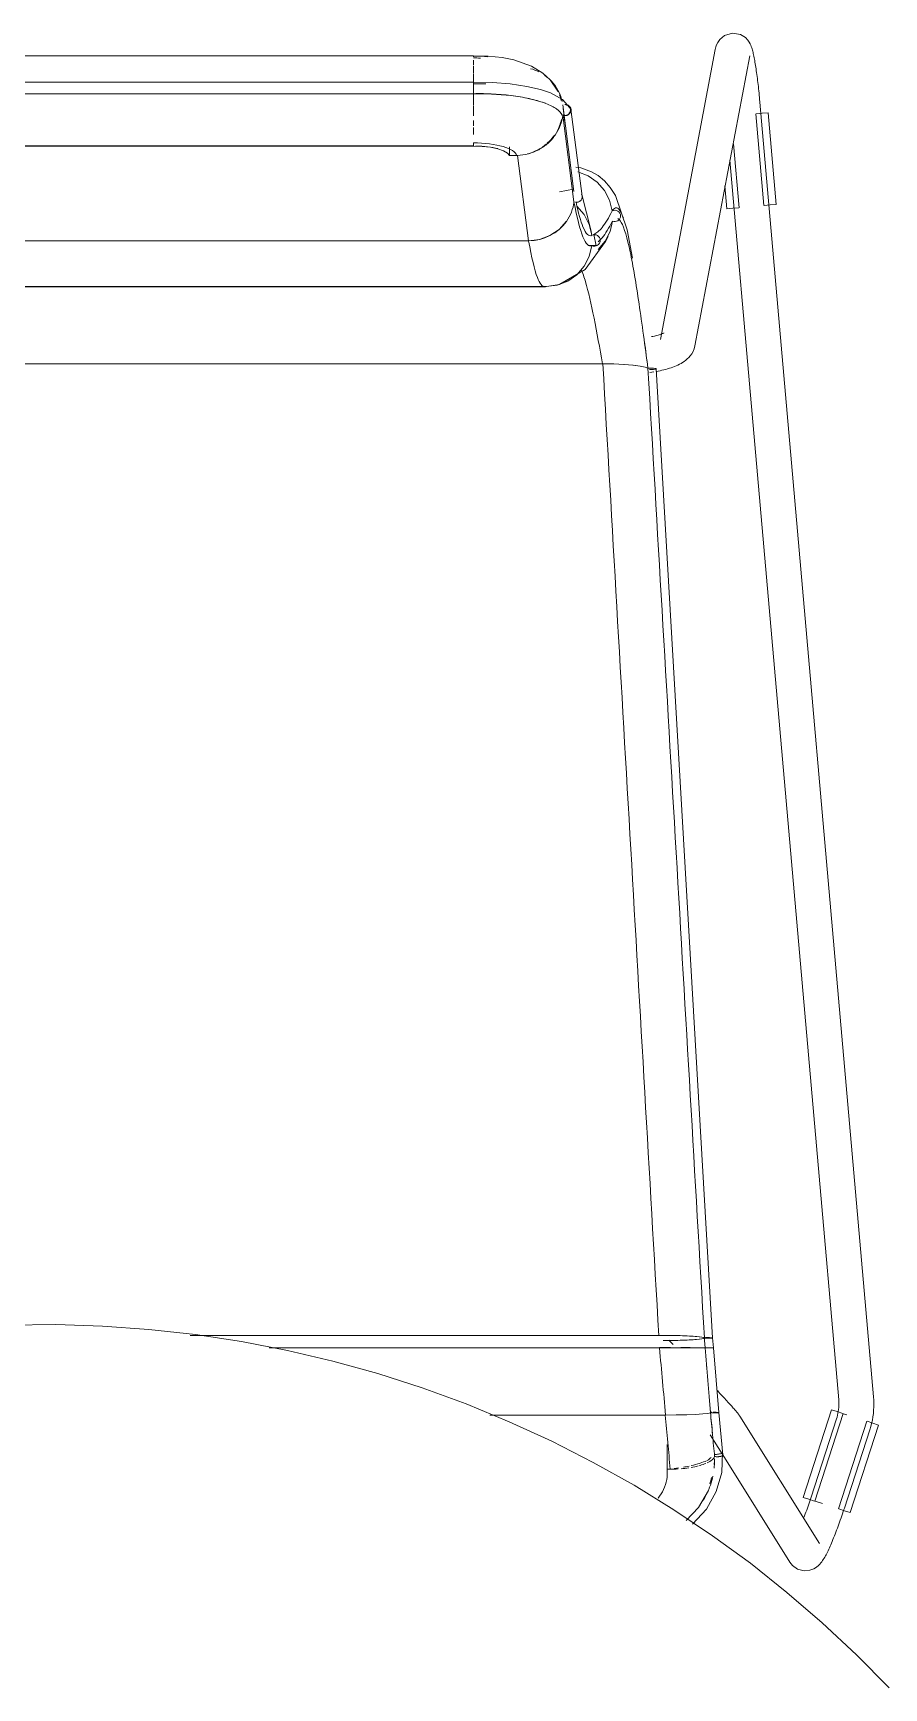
# Model space of a CAD drawing. Header units: millimetres. Extents: x 155927 to 295199, y -4084 to 97293.
# Drawn here: x 162799 to 163091, y 31483 to 32050 of the extents above; entities that cross this region are included whole.
import ezdxf

# ---------------------------------------------------------------- set-up
doc = ezdxf.new("R2010")
doc.units = ezdxf.units.MM
doc.header["$MEASUREMENT"] = 0
doc.layers.add('I-FURN', color=8, linetype='CONTINUOUS', lineweight=9)

msp = doc.modelspace()

# ---------------------------------------------------------------- linework, layer by layer
at = {"layer": 'I-FURN'}
for p, q in [((163034.32, 32047.81), (163033.58, 32046.73)), ((163035.9, 32049.14), (163034.32, 32047.81)), ((163035.9, 32049.14), (163038.65, 32049.97)), ((163038.65, 32049.97), (163041.41, 32049.49)), ((163041.41, 32049.49), (163043.06, 32048.45)), ((163043.06, 32048.45), (163043.92, 32047.54)), ((162949.86, 32042.19), (162655, 32042.19)), ((162949.86, 32042.02), (162949.86, 32042.19)), ((162949.86, 32042.19), (162954.89, 32042.08)), ((162949.86, 32042.17), (162949.86, 32041.89)), ((162954.89, 32042.08), (162959.71, 32041.57)), ((163032.76, 32044.38), (163013.95, 31945.09)), ((163025.74, 31942.85), (163044.55, 32042.14)), ((163032.85, 32044.8), (163032.76, 32044.38)), ((163032.99, 32045.31), (163032.85, 32044.8)), ((163033.2, 32045.93), (163032.99, 32045.31)), ((163033.58, 32046.73), (163033.2, 32045.93)), ((163043.92, 32047.54), (163044.4, 32046.84)), ((163044.4, 32046.84), (163044.7, 32046.28)), ((163044.7, 32046.28), (163044.92, 32045.8)), ((163044.92, 32045.8), (163045.09, 32045.37)), ((163045.09, 32045.37), (163045.23, 32044.97)), ((163045.23, 32044.97), (163045.35, 32044.57)), ((163045.35, 32044.57), (163045.47, 32044.18)), ((163045.47, 32044.18), (163045.58, 32043.77)), ((163045.58, 32043.77), (163045.68, 32043.36)), ((163045.68, 32043.36), (163045.78, 32042.93)), ((163045.78, 32042.93), (163045.88, 32042.49)), ((163045.88, 32042.49), (163045.98, 32042.03)), ((162949.86, 32040.7), (162949.86, 32038.95)), ((162949.86, 32038.67), (162949.86, 32036.09)), ((162959.71, 32041.57), (162963.74, 32040.78)), ((162963.74, 32040.78), (162969.79, 32038.66)), ((162969.79, 32038.66), (162973.67, 32036.27)), ((163045.98, 32042.03), (163046.07, 32041.55)), ((163046.07, 32041.55), (163046.17, 32041.06)), ((163046.17, 32041.06), (163046.26, 32040.54)), ((163046.26, 32040.54), (163046.35, 32040.01)), ((163046.35, 32040.01), (163046.45, 32039.46)), ((163046.45, 32039.46), (163046.54, 32038.89)), ((163046.54, 32038.89), (163046.63, 32038.3)), ((163046.63, 32038.3), (163046.72, 32037.7)), ((163046.72, 32037.7), (163046.81, 32037.08)), ((163046.81, 32037.08), (163046.9, 32036.45)), ((163046.9, 32036.45), (163046.99, 32035.8)), ((162949.86, 32033.15), (162655, 32033.15)), ((162949.86, 32032.91), (162949.86, 32035.94)), ((162949.86, 32035.92), (162949.86, 32032.91)), ((162949.86, 32033.15), (162949.86, 32029.2)), ((162949.86, 32033.15), (162956.4, 32033.06)), ((162949.86, 32033.09), (162949.86, 32033.15)), ((162949.86, 32032.89), (162949.86, 32033.09)), ((162949.86, 32032.58), (162949.86, 32032.89)), ((162949.86, 32032.19), (162949.86, 32032.58)), ((162949.86, 32031.74), (162949.86, 32032.19)), ((162949.86, 32031.25), (162949.86, 32031.74)), ((162949.86, 32030.75), (162949.86, 32031.25)), ((162949.86, 32030.28), (162949.86, 32030.75)), ((162956.4, 32033.06), (162962.52, 32032.57)), ((162962.52, 32032.57), (162968.14, 32031.73)), ((162968.14, 32031.73), (162972.83, 32030.63)), ((162973.67, 32036.27), (162976.15, 32033.97)), ((162976.15, 32033.97), (162978.83, 32030.07)), ((163046.99, 32035.8), (163047.08, 32035.14)), ((163047.08, 32035.14), (163047.17, 32034.46)), ((163047.17, 32034.46), (163047.25, 32033.77)), ((163047.25, 32033.77), (163047.34, 32033.07)), ((163047.34, 32033.07), (163047.42, 32032.36)), ((163047.42, 32032.36), (163047.5, 32031.65)), ((163047.5, 32031.65), (163047.58, 32030.92)), ((163047.58, 32030.92), (163047.66, 32030.19)), ((162655, 32029.19), (162949.86, 32029.19)), ((162949.86, 32029.86), (162949.86, 32030.28)), ((162949.86, 32029.53), (162949.86, 32029.86)), ((162949.86, 32029.3), (162949.86, 32029.53)), ((162949.86, 32029.2), (162949.86, 32029.3)), ((162949.86, 32025.41), (162949.86, 32029.22)), ((162949.86, 32029.22), (162949.86, 32025.41)), ((162956.08, 32029.11), (162949.86, 32029.19)), ((162949.86, 32025.21), (162949.86, 32021.66)), ((162962.64, 32028.58), (162956.08, 32029.11)), ((162966.66, 32027.99), (162962.64, 32028.58)), ((162971.09, 32027.02), (162966.66, 32027.99)), ((162974.53, 32025.93), (162971.09, 32027.02)), ((162972.83, 32030.63), (162976.29, 32029.47)), ((162976.29, 32029.47), (162980.4, 32027.28)), ((162978.83, 32030.07), (162978.93, 32029.88)), ((162980.4, 32027.28), (162982.95, 32024.38)), ((162984.31, 31995.75), (162980.47, 32025.44)), ((163047.66, 32030.19), (163047.73, 32029.45)), ((163047.73, 32029.45), (163047.81, 32028.7)), ((163047.81, 32028.7), (163047.88, 32027.96)), ((163047.88, 32027.96), (163047.95, 32027.21)), ((163047.95, 32027.21), (163048.02, 32026.45)), ((163048.02, 32026.45), (163048.03, 32026.3)), ((163086.98, 31582.97), (163048.03, 32026.3)), ((162949.86, 32020.03), (162949.86, 32018.19)), ((162980.49, 32021.9), (162984.33, 31992.2)), ((162980.62, 32024.25), (162981.24, 32019.48)), ((162987.16, 31994.11), (162983.31, 32023.88)), ((163046.62, 32022.32), (163049.37, 31990.91)), ((163046.74, 32022.33), (163048.8, 32022.51)), ((163048.8, 32022.51), (163050.85, 32022.69)), ((163050.85, 32022.69), (163053.61, 31991.28)), ((162949.86, 32017.67), (162949.86, 32015.2)), ((162949.86, 32011.35), (162655, 32011.35)), ((162655, 32011.29), (162949.86, 32011.29)), ((162949.86, 32011.94), (162949.86, 32011.35)), ((162949.86, 32011.29), (162952.89, 32011.18)), ((162952.89, 32011.18), (162955.74, 32010.86)), ((162955.74, 32010.86), (162958.24, 32010.35)), ((162958.24, 32010.35), (162960.22, 32009.68)), ((162960.22, 32009.68), (162961.57, 32008.89)), ((162961.57, 32008.89), (162962.21, 32008.03)), ((162962.21, 32008.03), (162962.21, 32011.04)), ((162962.21, 32008.05), (162962.21, 32011.04)), ((162962.21, 32008.03), (162964.93, 32008.1)), ((162964.93, 32008.1), (162968.79, 31978.82)), ((163040.93, 31990.16), (163039.01, 32012.04)), ((162986.7, 32003.78), (162984.93, 32004.01)), ((162989.22, 32001.04), (162985.71, 32002.45)), ((162990.3, 32002.49), (162986.7, 32003.78)), ((162992.57, 32001.15), (162990.3, 32002.49)), ((163037.73, 32006.42), (163075.03, 31581.92)), ((162992.31, 31998.87), (162989.22, 32001.04)), ((162994.79, 31996.04), (162992.31, 31998.87)), ((162994.74, 31999.37), (162992.57, 32001.15)), ((162996.73, 31997.12), (162994.74, 31999.37)), ((162998.55, 31994.3), (162996.73, 31997.12)), ((163036, 31997.69), (163036.7, 31989.79)), ((162984.19, 31996.53), (162979.37, 31995.58)), ((162984.8, 31992.05), (162985.3, 31992.01)), ((162985.3, 31992.01), (162985.79, 31992.09)), ((162985.79, 31992.09), (162986.24, 31992.28)), ((162986.24, 31992.28), (162986.63, 31992.58)), ((162986.63, 31992.58), (162986.92, 31992.96)), ((162987.11, 31994.34), (162986.92, 31994.78)), ((162986.92, 31992.96), (162987.11, 31993.41)), ((162987.18, 31993.87), (162987.11, 31994.34)), ((162987.11, 31993.41), (162987.18, 31993.87)), ((162987.15, 31994.19), (162990.12, 31982.57)), ((162996.53, 31992.72), (162994.79, 31996.04)), ((162997.43, 31989.09), (162996.53, 31992.72)), ((163002.54, 31982.58), (162998.55, 31994.3)), ((163051.56, 31991.1), (163049.5, 31990.92)), ((163053.61, 31991.28), (163051.56, 31991.1)), ((162979.22, 31982.7), (162981.7, 31985.44)), ((162987.83, 31987.83), (162985.32, 31990.71)), ((162989.58, 31984.44), (162987.83, 31987.83)), ((162997.48, 31985.61), (162996.69, 31981.99)), ((162996.7, 31981.99), (162997.48, 31985.61)), ((162997.43, 31989.09), (162997.9, 31989.26)), ((162997.9, 31989.26), (162997.43, 31989.09)), ((162997.96, 31985.46), (162997.48, 31985.61)), ((162997.48, 31985.61), (162997.96, 31985.45)), ((162997.9, 31989.26), (162998.4, 31989.3)), ((162998.4, 31989.3), (162997.9, 31989.26)), ((162998.46, 31985.43), (162997.96, 31985.46)), ((162997.96, 31985.45), (162998.46, 31985.43)), ((162998.4, 31989.3), (162998.89, 31989.22)), ((162998.9, 31989.23), (162998.4, 31989.3)), ((162998.95, 31985.52), (162998.46, 31985.43)), ((162998.46, 31985.43), (162998.95, 31985.52)), ((162998.89, 31989.22), (162999.35, 31989.03)), ((162999.35, 31989.03), (162998.9, 31989.23)), ((162999.4, 31985.73), (162998.95, 31985.52)), ((162998.95, 31985.52), (162999.4, 31985.72)), ((162999.35, 31989.03), (162999.74, 31988.72)), ((162999.74, 31988.72), (162999.35, 31989.03)), ((162999.78, 31986.04), (162999.4, 31985.73)), ((162999.4, 31985.72), (162999.78, 31986.04)), ((162999.74, 31988.72), (163000.04, 31988.33)), ((163000.04, 31988.33), (162999.74, 31988.72)), ((163000.06, 31986.45), (162999.78, 31986.04)), ((162999.78, 31986.04), (163000.07, 31986.44)), ((163000.04, 31988.33), (163000.23, 31987.87)), ((163000.24, 31987.88), (163000.04, 31988.33)), ((163000.25, 31986.9), (163000.06, 31986.45)), ((163000.07, 31986.44), (163000.25, 31986.9)), ((163000.23, 31987.87), (163000.31, 31987.39)), ((163000.31, 31987.39), (163000.24, 31987.88)), ((163000.31, 31987.39), (163000.25, 31986.9)), ((163000.25, 31986.9), (163000.31, 31987.39)), ((163038.74, 31989.97), (163036.7, 31989.79)), ((163040.8, 31990.15), (163038.74, 31989.97)), ((162972.56, 31979.3), (162976.1, 31980.62)), ((162976.1, 31980.62), (162979.22, 31982.7)), ((162990.47, 31980.72), (162989.58, 31984.44)), ((162990.12, 31982.57), (162990.44, 31980.71)), ((162990.95, 31980.89), (162990.47, 31980.72)), ((162990.47, 31980.72), (162990.94, 31980.88)), ((162990.94, 31980.88), (162991.44, 31980.92)), ((162991.44, 31980.92), (162990.95, 31980.89)), ((162991.99, 31977.12), (162991.15, 31981.01)), ((162991.44, 31980.92), (162991.93, 31980.84)), ((162991.93, 31980.84), (162991.44, 31980.92)), ((162991.93, 31980.84), (162992.38, 31980.64)), ((162992.39, 31980.64), (162991.93, 31980.84)), ((162992.38, 31980.64), (162992.76, 31980.32)), ((162992.77, 31980.33), (162992.39, 31980.64)), ((162992.76, 31980.32), (162993.06, 31979.92)), ((162993.06, 31979.92), (162992.77, 31980.33)), ((162993.06, 31979.92), (162993.25, 31979.46)), ((162993.25, 31979.46), (162993.06, 31979.92)), ((162996.69, 31981.99), (162995.05, 31978.67)), ((162995.06, 31978.67), (162996.7, 31981.99)), ((162995.11, 31978.59), (162996, 31980.34)), ((163004.44, 31972.92), (163002.54, 31982.58)), ((162968.79, 31978.82), (162636.07, 31978.82)), ((162636.07, 31978.82), (162968.79, 31978.82)), ((162968.79, 31978.82), (162972.56, 31979.3)), ((162988.13, 31969.05), (162995.11, 31978.59)), ((162989.41, 31977.2), (162992.29, 31977.25)), ((162989.58, 31973.5), (162990.47, 31977.22)), ((162990.94, 31977.06), (162990.47, 31977.22)), ((162990.47, 31977.22), (162990.95, 31977.05)), ((162991.44, 31977.02), (162990.94, 31977.06)), ((162990.95, 31977.05), (162991.44, 31977.02)), ((162991.93, 31977.1), (162991.44, 31977.02)), ((162991.44, 31977.02), (162991.93, 31977.1)), ((162992.38, 31977.3), (162991.93, 31977.1)), ((162991.93, 31977.1), (162992.39, 31977.3)), ((162992.76, 31977.62), (162992.38, 31977.3)), ((162992.39, 31977.3), (162992.77, 31977.62)), ((162995.05, 31978.67), (162992.66, 31975.83)), ((162992.66, 31975.83), (162995.06, 31978.67)), ((162993.06, 31978.02), (162992.76, 31977.62)), ((162992.77, 31977.62), (162993.06, 31978.02)), ((162993.25, 31978.48), (162993.06, 31978.02)), ((162993.06, 31978.02), (162993.25, 31978.48)), ((162993.25, 31979.46), (162993.31, 31978.97)), ((162993.32, 31978.97), (162993.25, 31979.46)), ((162993.31, 31978.97), (162993.25, 31978.48)), ((162993.25, 31978.48), (162993.32, 31978.97)), ((162979.47, 31963.94), (162988.13, 31969.05)), ((162987.82, 31970.11), (162985.32, 31967.24)), ((162985.32, 31967.23), (162987.83, 31970.11)), ((162989.58, 31973.5), (162987.82, 31970.11)), ((162987.83, 31970.11), (162989.58, 31973.5)), ((162974.82, 31963.23), (162630.04, 31963.23)), ((162630.04, 31963.23), (162974.82, 31963.23)), ((162630.58, 31963.07), (162935.38, 31963.07)), ((162935.38, 31963.07), (162974.29, 31963.07)), ((162974.28, 31963.07), (162979.32, 31963.87)), ((162978.61, 31963.7), (162974.82, 31963.23)), ((162974.82, 31963.23), (162978.61, 31963.7)), ((162982.18, 31965.07), (162978.61, 31963.7)), ((162978.61, 31963.7), (162982.18, 31965.06)), ((162979.32, 31963.87), (162982.5, 31965.24)), ((162985.32, 31967.24), (162982.18, 31965.07)), ((162982.18, 31965.06), (162985.32, 31967.23)), ((163011.4, 31946.11), (163010.91, 31946.02)), ((163011.87, 31946.21), (163011.4, 31946.11)), ((163012.32, 31946.32), (163011.87, 31946.21)), ((163012.74, 31946.42), (163012.32, 31946.32)), ((163013.13, 31946.53), (163012.74, 31946.42)), ((163013.5, 31946.64), (163013.13, 31946.53)), ((163013.83, 31946.75), (163013.5, 31946.64)), ((163014.14, 31946.85), (163013.83, 31946.75)), ((163014.41, 31946.95), (163014.14, 31946.85)), ((163014.64, 31947.05), (163014.41, 31946.95)), ((163014.83, 31947.14), (163014.64, 31947.05)), ((163014.98, 31947.21), (163014.83, 31947.14)), ((163015.07, 31947.26), (163014.98, 31947.21)), ((163015.14, 31947.3), (163015.07, 31947.26)), ((163015.17, 31947.32), (163015.14, 31947.3)), ((163024.68, 31940.18), (163024.2, 31939.49)), ((163025.12, 31940.97), (163024.68, 31940.18)), ((163025.48, 31941.87), (163025.12, 31940.97)), ((163025.74, 31942.85), (163025.48, 31941.87)), ((162994.13, 31936.72), (162610.73, 31936.72)), ((162610.73, 31936.72), (162994.13, 31936.72)), ((162997.9, 31936.67), (162994.13, 31936.72)), ((162994.21, 31936.72), (162997.9, 31936.67)), ((163001.43, 31936.51), (162997.9, 31936.67)), ((162997.96, 31936.66), (163001.44, 31936.51)), ((163004.54, 31936.27), (163001.43, 31936.51)), ((163001.48, 31936.51), (163004.54, 31936.27)), ((163007.03, 31935.96), (163004.54, 31936.27)), ((163004.57, 31936.27), (163007.03, 31935.96)), ((163008.78, 31935.6), (163007.03, 31935.96)), ((163007.04, 31935.96), (163008.78, 31935.6)), ((163008.78, 31935.6), (163009.68, 31935.2)), ((163009.68, 31935.2), (163008.78, 31935.6)), ((163010.15, 31935.21), (163009.68, 31935.2)), ((163009.68, 31935.2), (163010.15, 31935.21)), ((163010.65, 31935.22), (163010.15, 31935.21)), ((163010.15, 31935.21), (163010.65, 31935.22)), ((163010.19, 31934.8), (163010.69, 31934.79)), ((163010.69, 31934.79), (163010.19, 31934.8)), ((163011.14, 31935.21), (163010.65, 31935.22)), ((163010.65, 31935.22), (163011.14, 31935.21)), ((163010.69, 31934.79), (163011.18, 31934.8)), ((163011.18, 31934.8), (163010.69, 31934.79)), ((163011.6, 31935.19), (163011.14, 31935.21)), ((163011.14, 31935.21), (163011.6, 31935.19)), ((163011.18, 31934.8), (163011.63, 31934.82)), ((163011.63, 31934.82), (163011.18, 31934.8)), ((163011.98, 31935.15), (163011.6, 31935.19)), ((163011.6, 31935.19), (163011.99, 31935.15)), ((163011.63, 31934.82), (163012.01, 31934.86)), ((163012.01, 31934.86), (163011.63, 31934.82)), ((163012.28, 31935.11), (163011.98, 31935.15)), ((163011.99, 31935.15), (163012.28, 31935.11)), ((163012.01, 31934.86), (163012.3, 31934.9)), ((163012.3, 31934.9), (163012.01, 31934.86)), ((163012.47, 31935.06), (163012.28, 31935.11)), ((163012.28, 31935.11), (163012.48, 31935.06)), ((163012.3, 31934.9), (163012.48, 31934.95)), ((163012.49, 31934.95), (163012.3, 31934.9)), ((163012.54, 31935.01), (163012.47, 31935.06)), ((163012.48, 31935.06), (163012.55, 31935.01)), ((163012.48, 31934.95), (163012.54, 31935.01)), ((163012.55, 31935.01), (163012.49, 31934.95)), ((163031.84, 31603.1), (163012.55, 31935.01)), ((163014.49, 31934.5), (163013.82, 31934.36)), ((163015.14, 31934.65), (163014.49, 31934.5)), ((163015.78, 31934.82), (163015.14, 31934.65)), ((163016.41, 31934.99), (163015.78, 31934.82)), ((163017.03, 31935.17), (163016.41, 31934.99)), ((163017.64, 31935.37), (163017.03, 31935.17)), ((163018.23, 31935.57), (163017.64, 31935.37)), ((163018.81, 31935.79), (163018.23, 31935.57)), ((163019.38, 31936.03), (163018.81, 31935.79)), ((163019.94, 31936.28), (163019.38, 31936.03)), ((163020.49, 31936.55), (163019.94, 31936.28)), ((163021.03, 31936.84), (163020.49, 31936.55)), ((163021.57, 31937.16), (163021.03, 31936.84)), ((163022.1, 31937.52), (163021.57, 31937.16)), ((163022.64, 31937.92), (163022.1, 31937.52)), ((163023.16, 31938.38), (163022.64, 31937.92)), ((163023.69, 31938.9), (163023.16, 31938.38)), ((163024.2, 31939.49), (163023.69, 31938.9)), ((163011.02, 31933.87), (163010.3, 31933.78)), ((163011.74, 31933.98), (163011.02, 31933.87)), ((163013.14, 31934.22), (163012.44, 31934.1)), ((163013.82, 31934.36), (163013.14, 31934.22)), ((162806.75, 31607.66), (162790.75, 31607.52)), ((162822.74, 31607.17), (162806.75, 31607.66)), ((162838.7, 31606.04), (162822.74, 31607.17)), ((162854.6, 31604.27), (162838.7, 31606.04)), ((163013.38, 31603.99), (162852.81, 31603.99)), ((162852.81, 31603.99), (163013.38, 31603.99)), ((162870.42, 31601.87), (162854.6, 31604.27)), ((162886.13, 31598.83), (162870.42, 31601.87)), ((163017.17, 31603.96), (163013.38, 31603.99)), ((163014.92, 31602.21), (163017.17, 31602.23)), ((163018.34, 31600.82), (163016.87, 31602.35)), ((163020.73, 31603.89), (163017.17, 31603.96)), ((163017.17, 31602.23), (163020.73, 31602.31)), ((163023.86, 31603.76), (163020.73, 31603.89)), ((163020.73, 31602.31), (163023.84, 31602.43)), ((163023.84, 31602.43), (163026.34, 31602.6)), ((163026.36, 31603.6), (163023.86, 31603.76)), ((163026.34, 31602.6), (163028.09, 31602.79)), ((163028.11, 31603.41), (163026.36, 31603.6)), ((163028.09, 31602.79), (163028.99, 31603)), ((163029, 31603.2), (163028.11, 31603.41)), ((163028.99, 31603), (163029.46, 31602.99)), ((163029.47, 31603.21), (163029, 31603.2)), ((163029.46, 31602.99), (163029.96, 31602.99)), ((163029.97, 31603.21), (163029.47, 31603.21)), ((163029.96, 31602.99), (163030.45, 31602.99)), ((163030.46, 31603.2), (163029.97, 31603.21)), ((163030.45, 31602.99), (163030.9, 31603)), ((163030.91, 31603.19), (163030.46, 31603.2)), ((163030.9, 31603), (163031.28, 31603.02)), ((163031.29, 31603.17), (163030.91, 31603.19)), ((163031.28, 31603.02), (163031.58, 31603.04)), ((163031.58, 31603.15), (163031.29, 31603.17)), ((163031.77, 31603.13), (163031.58, 31603.15)), ((163031.58, 31603.04), (163031.77, 31603.07)), ((163031.84, 31603.1), (163031.77, 31603.13)), ((163031.77, 31603.07), (163031.84, 31603.1)), ((163031.84, 31603.1), (163032.11, 31599.74)), ((163013.65, 31599.67), (162879.91, 31599.67)), ((162879.91, 31599.67), (163013.65, 31599.67)), ((162901.7, 31595.17), (162886.13, 31598.83)), ((162917.12, 31590.89), (162901.7, 31595.17)), ((163017.43, 31599.68), (163013.65, 31599.67)), ((163013.65, 31599.67), (163017.43, 31599.68)), ((163013.66, 31599.8), (163017.44, 31599.8)), ((163017.44, 31599.8), (163013.66, 31599.8)), ((163021, 31599.68), (163017.43, 31599.68)), ((163017.43, 31599.68), (163021, 31599.68)), ((163020.99, 31599.79), (163024.12, 31599.79)), ((163024.12, 31599.79), (163021, 31599.79)), ((163024.13, 31599.69), (163021, 31599.68)), ((163021, 31599.68), (163024.14, 31599.69)), ((163024.12, 31599.79), (163026.61, 31599.77)), ((163026.62, 31599.77), (163024.12, 31599.79)), ((163026.63, 31599.7), (163024.14, 31599.69)), ((163024.14, 31599.69), (163026.64, 31599.7)), ((163026.61, 31599.77), (163028.37, 31599.76)), ((163028.37, 31599.76), (163026.62, 31599.77)), ((163028.38, 31599.72), (163026.64, 31599.7)), ((163026.64, 31599.7), (163028.39, 31599.72)), ((163029.27, 31599.73), (163028.38, 31599.72)), ((163028.39, 31599.72), (163029.27, 31599.73)), ((163029.26, 31599.75), (163029.73, 31599.75)), ((163029.74, 31599.75), (163029.27, 31599.75)), ((163029.74, 31599.73), (163029.27, 31599.73)), ((163029.27, 31599.73), (163029.74, 31599.73)), ((163029.73, 31599.75), (163030.23, 31599.75)), ((163030.23, 31599.75), (163029.74, 31599.75)), ((163030.24, 31599.73), (163029.74, 31599.73)), ((163029.74, 31599.73), (163030.24, 31599.73)), ((163030.23, 31599.75), (163030.72, 31599.75)), ((163030.72, 31599.75), (163030.23, 31599.75)), ((163030.73, 31599.73), (163030.24, 31599.73)), ((163030.24, 31599.73), (163030.73, 31599.73)), ((163030.72, 31599.75), (163031.17, 31599.75)), ((163031.18, 31599.75), (163030.72, 31599.75)), ((163031.18, 31599.73), (163030.73, 31599.73)), ((163030.73, 31599.73), (163031.18, 31599.73)), ((163031.17, 31599.75), (163031.56, 31599.74)), ((163031.56, 31599.74), (163031.18, 31599.75)), ((163031.56, 31599.73), (163031.18, 31599.73)), ((163031.18, 31599.73), (163031.56, 31599.73)), ((163031.85, 31599.73), (163031.56, 31599.73)), ((163031.56, 31599.73), (163031.86, 31599.73)), ((163032.04, 31599.74), (163032.11, 31599.74)), ((163032.11, 31599.74), (163032.04, 31599.74)), ((163032.11, 31599.74), (163032.04, 31599.74)), ((163032.05, 31599.74), (163032.11, 31599.74)), ((163033.94, 31577.54), (163032.11, 31599.74)), ((162932.35, 31586), (162917.12, 31590.89)), ((162947.37, 31580.5), (162932.35, 31586)), ((163033.91, 31584.58), (163033.47, 31585.05)), ((163034.34, 31584.12), (163033.91, 31584.58)), ((163034.76, 31583.66), (163034.34, 31584.12)), ((163035.18, 31583.22), (163034.76, 31583.66)), ((163035.58, 31582.78), (163035.18, 31583.22)), ((162962.17, 31574.41), (162947.37, 31580.5)), ((163031.08, 31577.45), (163030.2, 31577.25)), ((163030.2, 31577.25), (163031.09, 31577.45)), ((163031.55, 31577.44), (163031.08, 31577.45)), ((163031.09, 31577.45), (163031.56, 31577.44)), ((163031.57, 31577.64), (163031.1, 31577.63)), ((163031.1, 31577.63), (163031.57, 31577.64)), ((163032.05, 31577.43), (163031.55, 31577.44)), ((163031.56, 31577.44), (163032.06, 31577.43)), ((163032.54, 31577.44), (163032.05, 31577.43)), ((163032.06, 31577.43), (163032.55, 31577.44)), ((163032.56, 31577.64), (163032.07, 31577.64)), ((163032.07, 31577.64), (163032.56, 31577.64)), ((163033, 31577.45), (163032.54, 31577.44)), ((163032.55, 31577.44), (163033, 31577.45)), ((163033.01, 31577.63), (163032.56, 31577.64)), ((163032.56, 31577.64), (163033.01, 31577.63)), ((163033, 31577.45), (163033.39, 31577.47)), ((163033.38, 31577.47), (163033, 31577.45)), ((163033.39, 31577.61), (163033.01, 31577.63)), ((163033.01, 31577.63), (163033.39, 31577.61)), ((163033.68, 31577.49), (163033.38, 31577.47)), ((163033.69, 31577.59), (163033.39, 31577.61)), ((163033.39, 31577.61), (163033.68, 31577.59)), ((163033.39, 31577.47), (163033.68, 31577.49)), ((163033.68, 31577.59), (163033.87, 31577.56)), ((163033.68, 31577.49), (163033.87, 31577.51)), ((163033.87, 31577.56), (163033.69, 31577.59)), ((163033.94, 31577.54), (163033.87, 31577.56)), ((163033.87, 31577.56), (163033.94, 31577.54)), ((163033.94, 31577.54), (163033.87, 31577.51)), ((163033.87, 31577.51), (163033.94, 31577.54)), ((163035.36, 31563.05), (163033.94, 31577.54)), ((163035.97, 31582.36), (163035.58, 31582.78)), ((163036.35, 31581.94), (163035.97, 31582.36)), ((163036.72, 31581.54), (163036.35, 31581.94)), ((163037.08, 31581.15), (163036.72, 31581.54)), ((163037.42, 31580.77), (163037.08, 31581.15)), ((163037.75, 31580.41), (163037.42, 31580.77)), ((163038.06, 31580.06), (163037.75, 31580.41)), ((163038.37, 31579.72), (163038.06, 31580.06)), ((163038.65, 31579.4), (163038.37, 31579.72)), ((163038.93, 31579.09), (163038.65, 31579.4)), ((163039.18, 31578.8), (163038.93, 31579.09)), ((163039.43, 31578.52), (163039.18, 31578.8)), ((163039.66, 31578.25), (163039.43, 31578.52)), ((163039.87, 31578), (163039.66, 31578.25)), ((163040.07, 31577.76), (163039.87, 31578)), ((163040.26, 31577.53), (163040.07, 31577.76)), ((163040.44, 31577.3), (163040.26, 31577.53)), ((163072.54, 31578.51), (163062.85, 31548.5)), ((163072.54, 31578.51), (163074.49, 31577.88)), ((163074.49, 31577.88), (163076.46, 31577.24)), ((163074.9, 31577.96), (163074.79, 31577.31)), ((163074.99, 31578.62), (163074.9, 31577.96)), ((163075.05, 31579.28), (163074.99, 31578.62)), ((163075.03, 31581.92), (163075.07, 31581.26)), ((163075.08, 31579.94), (163075.05, 31579.28)), ((163075.07, 31581.26), (163075.09, 31580.6)), ((163075.09, 31580.6), (163075.08, 31579.94)), ((163086.91, 31577.22), (163087.01, 31578.36)), ((163086.99, 31582.92), (163086.98, 31582.97)), ((163087.06, 31581.78), (163086.99, 31582.92)), ((163087.01, 31578.36), (163087.08, 31579.5)), ((163087.09, 31580.64), (163087.06, 31581.78)), ((163087.08, 31579.5), (163087.09, 31580.64)), ((162955.47, 31576.71), (163015.59, 31576.71)), ((163015.59, 31576.71), (162955.47, 31576.71)), ((162976.7, 31567.73), (162962.17, 31574.41)), ((163015.59, 31576.71), (163019.35, 31576.73)), ((163019.35, 31576.73), (163015.71, 31576.71)), ((163022.89, 31576.81), (163019.45, 31576.74)), ((163019.45, 31576.73), (163022.88, 31576.81)), ((163022.88, 31576.81), (163025.98, 31576.92)), ((163025.99, 31576.92), (163022.95, 31576.81)), ((163025.98, 31576.92), (163028.46, 31577.07)), ((163028.46, 31577.07), (163026.02, 31576.92)), ((163028.46, 31577.07), (163030.2, 31577.25)), ((163030.2, 31577.25), (163028.48, 31577.08)), ((163040.62, 31577.08), (163040.44, 31577.3)), ((163040.79, 31576.85), (163040.62, 31577.08)), ((163040.97, 31576.6), (163040.79, 31576.85)), ((163041.19, 31576.27), (163040.97, 31576.6)), ((163068.49, 31532.69), (163041.19, 31576.27)), ((163074.28, 31575.36), (163065.57, 31548.55)), ((163066.89, 31547.19), (163076.58, 31577.2)), ((163074.29, 31575.39), (163074.28, 31575.36)), ((163074.48, 31576.02), (163074.29, 31575.39)), ((163074.65, 31576.66), (163074.48, 31576.02)), ((163074.79, 31577.31), (163074.65, 31576.66)), ((163084.65, 31574.6), (163074.96, 31544.59)), ((163076.68, 31577.17), (163077.84, 31576.79)), ((163088.69, 31573.29), (163079.01, 31543.28)), ((163084.77, 31574.56), (163086.74, 31573.92)), ((163085.69, 31571.65), (163086.03, 31572.74)), ((163086.03, 31572.74), (163086.31, 31573.85)), ((163086.31, 31573.85), (163086.56, 31574.97)), ((163086.56, 31574.97), (163086.75, 31576.09)), ((163086.74, 31573.92), (163088.69, 31573.29)), ((163086.75, 31576.09), (163086.91, 31577.22)), ((162990.96, 31560.47), (162976.7, 31567.73)), ((163016.3, 31556.91), (163016.3, 31566.67)), ((163031.02, 31569.9), (163035.06, 31563.45)), ((163076.98, 31544.84), (163085.69, 31571.65)), ((163004.92, 31552.65), (162990.96, 31560.47)), ((163035.24, 31563.94), (163034.95, 31557.03)), ((163035.29, 31563.08), (163058.32, 31526.32)), ((163017.29, 31558.16), (163016.24, 31558.16)), ((163034.95, 31557.03), (163033.08, 31550.51)), ((163018.55, 31544.28), (163004.92, 31552.65)), ((163030.37, 31550.91), (163027, 31545.08)), ((163033.08, 31550.51), (163029.69, 31544.5)), ((163031.84, 31535.36), (163018.55, 31544.28)), ((163027, 31545.08), (163022.74, 31540.61)), ((163029.69, 31544.5), (163024.94, 31539.35)), ((163064.8, 31547.87), (163062.85, 31548.5)), ((163063.6, 31542.83), (163063.83, 31543.48)), ((163063.83, 31543.48), (163064.07, 31544.13)), ((163064.07, 31544.13), (163064.3, 31544.8)), ((163064.3, 31544.8), (163064.54, 31545.47)), ((163064.54, 31545.47), (163064.77, 31546.15)), ((163064.77, 31546.15), (163065, 31546.84)), ((163066.78, 31547.23), (163064.8, 31547.87)), ((163065, 31546.84), (163065.23, 31547.53)), ((163065.23, 31547.53), (163065.46, 31548.22)), ((163065.46, 31548.22), (163065.57, 31548.55)), ((163066.99, 31547.16), (163069.47, 31546.36)), ((163077.05, 31543.91), (163075.08, 31544.55)), ((163076.34, 31542.91), (163076.59, 31543.64)), ((163076.59, 31543.64), (163076.83, 31544.38)), ((163076.83, 31544.38), (163076.98, 31544.84)), ((163079.01, 31543.28), (163077.05, 31543.91)), ((163063.13, 31541.57), (163063.36, 31542.19)), ((163063.36, 31542.19), (163063.6, 31542.83)), ((163074.32, 31537.24), (163074.57, 31537.91)), ((163074.57, 31537.91), (163074.83, 31538.6)), ((163074.83, 31538.6), (163075.08, 31539.3)), ((163075.08, 31539.3), (163075.34, 31540.01)), ((163075.34, 31540.01), (163075.59, 31540.72)), ((163075.59, 31540.72), (163075.84, 31541.45)), ((163075.84, 31541.45), (163076.09, 31542.17)), ((163076.09, 31542.17), (163076.34, 31542.91)), ((163044.76, 31525.93), (163031.84, 31535.36)), ((163072.09, 31531.76), (163072.33, 31532.3)), ((163072.33, 31532.3), (163072.57, 31532.87)), ((163072.57, 31532.87), (163072.81, 31533.45)), ((163072.81, 31533.45), (163073.06, 31534.04)), ((163073.06, 31534.04), (163073.31, 31534.65)), ((163073.31, 31534.65), (163073.56, 31535.28)), ((163073.56, 31535.28), (163073.81, 31535.92)), ((163073.81, 31535.92), (163074.06, 31536.57)), ((163074.06, 31536.57), (163074.32, 31537.24)), ((163068.91, 31526.05), (163069.22, 31526.46)), ((163069.22, 31526.46), (163069.5, 31526.85)), ((163069.5, 31526.85), (163069.75, 31527.23)), ((163069.75, 31527.23), (163070, 31527.63)), ((163070, 31527.63), (163070.23, 31528.03)), ((163070.23, 31528.03), (163070.46, 31528.44)), ((163070.46, 31528.44), (163070.69, 31528.86)), ((163070.69, 31528.86), (163070.92, 31529.3)), ((163070.92, 31529.3), (163071.15, 31529.76)), ((163071.15, 31529.76), (163071.38, 31530.23)), ((163071.38, 31530.23), (163071.61, 31530.72)), ((163071.61, 31530.72), (163071.85, 31531.23)), ((163071.85, 31531.23), (163072.09, 31531.76)), ((163057.29, 31515.98), (163044.76, 31525.93)), ((163059.22, 31525.19), (163058.32, 31526.32)), ((163059.22, 31525.19), (163060.95, 31523.97)), ((163060.95, 31523.97), (163063.18, 31523.38)), ((163063.18, 31523.38), (163065.15, 31523.56)), ((163065.15, 31523.56), (163066.53, 31524.08)), ((163066.53, 31524.08), (163067.44, 31524.64)), ((163067.44, 31524.64), (163068.07, 31525.16)), ((163068.07, 31525.16), (163068.54, 31525.63)), ((163068.54, 31525.63), (163068.91, 31526.05)), ((163069.42, 31505.54), (163057.29, 31515.98)), ((163081.11, 31494.63), (163069.42, 31505.54)), ((163092.37, 31483.26), (163081.11, 31494.63))]:
    msp.add_line(p, q, dxfattribs=at)
for centre, major_axis, ratio, start_param, end_param in [((162949.86, 32037.91), (12.4, 0), 0.287441, 1.375533, 1.570796), ((162949.86, 32026.44), (0, 15.75), 0.000004, 3.431839, 3.614078), ((162968.66, 31993.89), (15.78, 0), 0.955139, 5.929149, 6.170649), ((162985.21, 31993.88), (1.96, 0), 0.955139, 4.501447, 6.790779), ((162968.66, 31993.89), (15.78, 0), 0.955139, 4.720632, 5.68731), ((162968.66, 31993.89), (15.78, 0), 0.955139, 5.687432, 5.928979)]:
    msp.add_ellipse(centre, major_axis=major_axis, ratio=ratio, start_param=start_param, end_param=end_param, dxfattribs=at)
for points in [[(162949.86, 32042.1), (162951.57, 32042.11), (162953.25, 32042.03), (162954.83, 32041.88)], [(162972.24, 32036.71), (162971.35, 32037.14), (162970.43, 32037.54), (162969.47, 32037.78)], [(162949.86, 32032.62), (162951.29, 32032.65), (162952.71, 32032.64), (162954.12, 32032.61)], [(162949.86, 32029.22), (162952.2, 32029.27), (162956.85, 32029.19), (162963.71, 32028.56), (162969.85, 32027.45), (162974.93, 32025.92), (162978.62, 32024.03), (162979.93, 32022.62), (162980.29, 32021.89)], [(162979.4, 32028.78), (162979.65, 32028.15), (162979.81, 32027.5), (162979.95, 32026.85)], [(162964.93, 32008.1), (162966.22, 32008.14), (162968.72, 32008.5), (162972.32, 32009.92), (162975.47, 32012.11), (162978, 32014.94), (162979.76, 32018.28), (162980.34, 32020.66), (162980.49, 32021.9)], [(162980.03, 32020.38), (162979.72, 32019), (162979.21, 32017.63), (162978.52, 32016.37)], [(162981.25, 32021.72), (162981.08, 32021.71), (162980.91, 32021.71), (162980.76, 32021.75)], [(162977.66, 32015.02), (162976.94, 32014), (162976.08, 32013.09), (162975.12, 32012.27)], [(162949.86, 32012.42), (162953.65, 32012.36), (162961.04, 32011.39), (162964.42, 32009.23), (162964.68, 32008.11)], [(162958.24, 32010.4), (162956.19, 32010.95), (162953.47, 32011.23), (162950.69, 32011.33)], [(162990.47, 31977.22), (162989.45, 31976.67), (162987.4, 31978.64), (162985.36, 31986.7), (162984.33, 31992.2)], [(162974.29, 31963.07), (162974.46, 31963.08), (162974.64, 31963.13), (162974.82, 31963.23)], [(163009.67, 31935.21), (163009.28, 31938.27), (163008.89, 31941.36), (163008.5, 31944.41)], [(162994.21, 31936.72), (162997.4, 31881.36), (163000.6, 31825.94), (163003.8, 31770.48)], [(163009.68, 31935.2), (163012.9, 31879.96), (163019.34, 31769.36), (163025.78, 31658.6), (163029, 31603.2)], [(163003.8, 31770.48), (163006.99, 31715.02), (163010.19, 31659.52), (163013.38, 31603.99)], [(163029.26, 31599.75), (163029.22, 31600.29), (163029.13, 31601.37), (163029.04, 31602.46), (163028.99, 31603)], [(163029.27, 31599.73), (163029.23, 31600.31), (163029.14, 31601.46), (163029.05, 31602.62), (163029, 31603.2)], [(163013.65, 31599.67), (163013.99, 31595.84), (163014.33, 31592.01), (163014.68, 31588.18)], [(163029.27, 31599.73), (163029.57, 31596.01), (163030.18, 31588.58), (163030.78, 31581.15), (163031.08, 31577.45)], [(163029.79, 31593.42), (163029.82, 31593.01), (163029.86, 31592.6), (163029.89, 31592.19)], [(163014.68, 31588.18), (163015.02, 31584.35), (163015.37, 31580.53), (163015.71, 31576.71)], [(163030.19, 31588.58), (163030.49, 31584.93), (163030.8, 31581.28), (163031.1, 31577.63)], [(163032.52, 31562.49), (163032.29, 31564.93), (163031.81, 31569.88), (163031.33, 31574.92), (163031.09, 31577.45)], [(163031.81, 31570.55), (163031.57, 31572.88), (163031.34, 31575.24), (163031.1, 31577.6)], [(163017.29, 31558.16), (163017.03, 31561.18), (163016.49, 31567.32), (163015.9, 31573.57), (163015.59, 31576.71)], [(163027.52, 31560.21), (163028.33, 31560.48), (163029.14, 31560.77), (163029.69, 31561.06)], [(163029.94, 31561.18), (163030.58, 31561.49), (163030.97, 31561.81), (163031.3, 31562.13)], [(163032.52, 31562.49), (163032.38, 31562.1), (163031.81, 31561.35), (163030.67, 31560.65), (163029.98, 31560.32)], [(163032.49, 31560.96), (163032.48, 31560.13), (163032.44, 31559.31), (163032.36, 31558.49)], [(163032.38, 31559.71), (163032.44, 31560.36), (163032.45, 31561.01), (163032.44, 31561.66)], [(163016.24, 31558.16), (163016.29, 31557.65), (163016.31, 31557.14), (163016.3, 31556.63)], [(163020.08, 31558.25), (163019.17, 31558.2), (163018.24, 31558.16), (163017.29, 31558.16)], [(163018.7, 31558.39), (163019.18, 31558.45), (163019.65, 31558.51), (163020.11, 31558.57)], [(163023.64, 31558.62), (163022.79, 31558.5), (163021.92, 31558.38), (163021.01, 31558.32)], [(163021.82, 31558.84), (163022.5, 31558.95), (163023.15, 31559.08), (163023.81, 31559.22)], [(163024.48, 31559.37), (163025.5, 31559.61), (163026.54, 31559.87), (163027.45, 31560.14)], [(163026.87, 31559.26), (163026.13, 31559.07), (163025.33, 31558.91), (163024.49, 31558.76)], [(163030.86, 31553.09), (163031.12, 31553.8), (163031.3, 31554.53), (163031.43, 31555.26)]]:
    msp.add_open_spline(points, degree=3, dxfattribs=at)
for points, knots in [([(162980.28, 32026.56), (162980.12, 32027.33), (162979.55, 32029.23), (162977.99, 32032.09), (162975.99, 32034.28), (162974.6, 32035.28), (162974.2, 32035.55)], [0.0592823, 0.0592823, 0.0592823, 0.0592823, 0.1666667, 0.3333333, 0.5, 0.565028, 0.565028, 0.565028, 0.565028]), ([(162980.49, 32021.9), (162980.63, 32021.84), (162980.85, 32021.77), (162981.13, 32021.73), (162981.41, 32021.72), (162981.71, 32021.75), (162982, 32021.84), (162982.27, 32021.95), (162982.58, 32022.15), (162982.9, 32022.45), (162983.14, 32022.82), (162983.27, 32023.18), (162983.32, 32023.49), (162983.33, 32023.76), (162983.29, 32024.03), (162983.22, 32024.27), (162983.11, 32024.52), (162982.91, 32024.82), (162982.59, 32025.13), (162982.19, 32025.35), (162981.84, 32025.45), (162981.58, 32025.48), (162981.42, 32025.49), (162981.34, 32025.49)], [0, 0, 0, 0, 0.0555556, 0.0833333, 0.1111111, 0.1666667, 0.1944444, 0.2222222, 0.2777778, 0.3333333, 0.3888889, 0.4444444, 0.4791667, 0.5138889, 0.5486111, 0.5833333, 0.6180556, 0.6527778, 0.7222222, 0.7916667, 0.8263889, 0.8611111, 0.8888889, 0.8888889, 0.8888889, 0.8888889]), ([(162981.25, 32025.47), (162981.42, 32025.47), (162981.71, 32025.43), (162982.09, 32025.28), (162982.5, 32025.03), (162982.96, 32024.5), (162983.21, 32023.64), (162982.98, 32022.85), (162982.59, 32022.32), (162982.2, 32022), (162981.9, 32021.86), (162981.74, 32021.81)], [-0.875, -0.875, -0.875, -0.875, -0.8125, -0.765625, -0.71875, -0.625, -0.5, -0.375, -0.3125, -0.25, -0.1875, -0.1875, -0.1875, -0.1875]), ([(162974.92, 32012.02), (162974.03, 32011.26), (162971.99, 32009.91), (162969.7, 32008.9), (162968.46, 32008.65)], [-0.486911, -0.486911, -0.486911, -0.486911, -0.3333333, -0.1666667, -0.1666667, -0.1666667, -0.1666667]), ([(162990.47, 31980.72), (162989.45, 31980.18), (162987.63, 31981.91), (162985.82, 31988.39), (162985.03, 31992.11)], [0, 0, 0, 0, 0.5, 0.8877852, 0.8877852, 0.8877852, 0.8877852]), ([(162997.43, 31989.09), (162996.27, 31986.69), (162994.18, 31983.26), (162992.09, 31981.48), (162991.15, 31981.01)], [0, 0, 0, 0, 0.5, 0.9025379, 0.9025379, 0.9025379, 0.9025379]), ([(162997.48, 31985.61), (162996.32, 31983.2), (162994.69, 31980.54), (162993.06, 31978.87), (162992.6, 31978.48)], [0, 0, 0, 0, 0.5, 0.696307, 0.696307, 0.696307, 0.696307]), ([(163001.28, 31986.67), (163001.02, 31987.39), (162999.74, 31990.42), (162998.46, 31990.65), (162997.43, 31989.09)], [0.6866019, 0.6866019, 0.6866019, 0.6866019, 0.75, 1, 1, 1, 1]), ([(163009.68, 31935.2), (163008.66, 31942.75), (163006.63, 31957.96), (163003.58, 31976.4), (163001.14, 31984.7), (162999.72, 31986.29), (162999.31, 31986.49)], [0, 0, 0, 0, 0.25, 0.5, 0.75, 0.8499412, 0.8499412, 0.8499412, 0.8499412]), ([(162968.79, 31978.82), (162969.79, 31973.1), (162971.63, 31965.46), (162973.46, 31963.07), (162974.28, 31963.07)], [0, 0, 0, 0, 0.5, 0.9107154, 0.9107154, 0.9107154, 0.9107154]), ([(162986.83, 31969), (162987.32, 31967.85), (162988.78, 31963.61), (162991.21, 31952.89), (162993.16, 31942.11), (162994.13, 31936.72)], [0.375, 0.375, 0.375, 0.375, 0.5, 0.75, 1, 1, 1, 1]), ([(163013.38, 31603.99), (163014.66, 31603.99), (163017.21, 31603.97), (163020.81, 31603.9), (163023.98, 31603.77), (163027.34, 31603.55), (163028.72, 31603.34), (163029, 31603.2)], [-1, -1, -1, -1, -0.833333, -0.666667, -0.5, -0.333333, 0, 0, 0, 0]), ([(163028.99, 31603), (163028.7, 31602.85), (163027.31, 31602.65), (163023.96, 31602.43), (163020.8, 31602.3), (163017.69, 31602.23), (163015.68, 31602.21), (163014.92, 31602.21)], [-1, -1, -1, -1, -0.6666667, -0.5, -0.3333333, -0.1666667, -0.0664381, -0.0664381, -0.0664381, -0.0664381]), ([(163031.84, 31603.1), (163031.84, 31603.08), (163031.7, 31603.05), (163031.3, 31603.02), (163030.92, 31603), (163030.46, 31602.99), (163029.96, 31602.99), (163029.46, 31602.99), (163029.14, 31602.99), (163028.99, 31603)], [-0.5, -0.5, -0.5, -0.5, -0.375, -0.3125, -0.25, -0.1875, -0.125, -0.0625, 0, 0, 0, 0]), ([(163029, 31603.2), (163029.23, 31603.2), (163029.72, 31603.21), (163030.35, 31603.21), (163030.81, 31603.2), (163031.22, 31603.18), (163031.68, 31603.15), (163031.84, 31603.12), (163031.84, 31603.1)], [-1, -1, -1, -1, -0.90625, -0.8125, -0.765625, -0.71875, -0.625, -0.501507, -0.501507, -0.501507, -0.501507]), ([(163032.42, 31563.22), (163032.64, 31563.21), (163033.13, 31563.22), (163033.88, 31563.31), (163034.55, 31563.46), (163034.98, 31563.63), (163035.14, 31563.75), (163035.18, 31563.79)], [-1, -1, -1, -1, -0.90625, -0.8125, -0.71875, -0.625, -0.5625, -0.5625, -0.5625, -0.5625]), ([(163035.31, 31562.9), (163035.3, 31562.88), (163035.25, 31562.83), (163035.14, 31562.75), (163034.95, 31562.65), (163034.63, 31562.55), (163034.23, 31562.48), (163033.88, 31562.44), (163033.5, 31562.42), (163033.06, 31562.43), (163032.7, 31562.46), (163032.52, 31562.49)], [0.5555556, 0.5555556, 0.5555556, 0.5555556, 0.5833333, 0.6180556, 0.6527778, 0.7222222, 0.7916667, 0.8263889, 0.8611111, 0.9305556, 1, 1, 1, 1]), ([(163016.24, 31558.16), (163016.46, 31555.77), (163015.83, 31552.17), (163013.9, 31549.17), (163013.13, 31548.26)], [0, 0, 0, 0, 0.3333333, 0.5, 0.5, 0.5, 0.5]), ([(163029.52, 31560.12), (163028.94, 31559.87), (163028.21, 31559.62), (163027.39, 31559.39), (163027.32, 31559.37)], [0.3682191, 0.3682191, 0.3682191, 0.3682191, 0.5, 0.5136003, 0.5136003, 0.5136003, 0.5136003]), ([(163031.92, 31555.81), (163031.48, 31553.73), (163030.5, 31550.77), (163028.95, 31548.1), (163028.42, 31547.3)], [-0.8210019, -0.8210019, -0.8210019, -0.8210019, -0.6666667, -0.5975811, -0.5975811, -0.5975811, -0.5975811])]:
    msp.add_open_spline(points, degree=3, knots=knots, dxfattribs=at)

doc.saveas('drawing.dxf')
